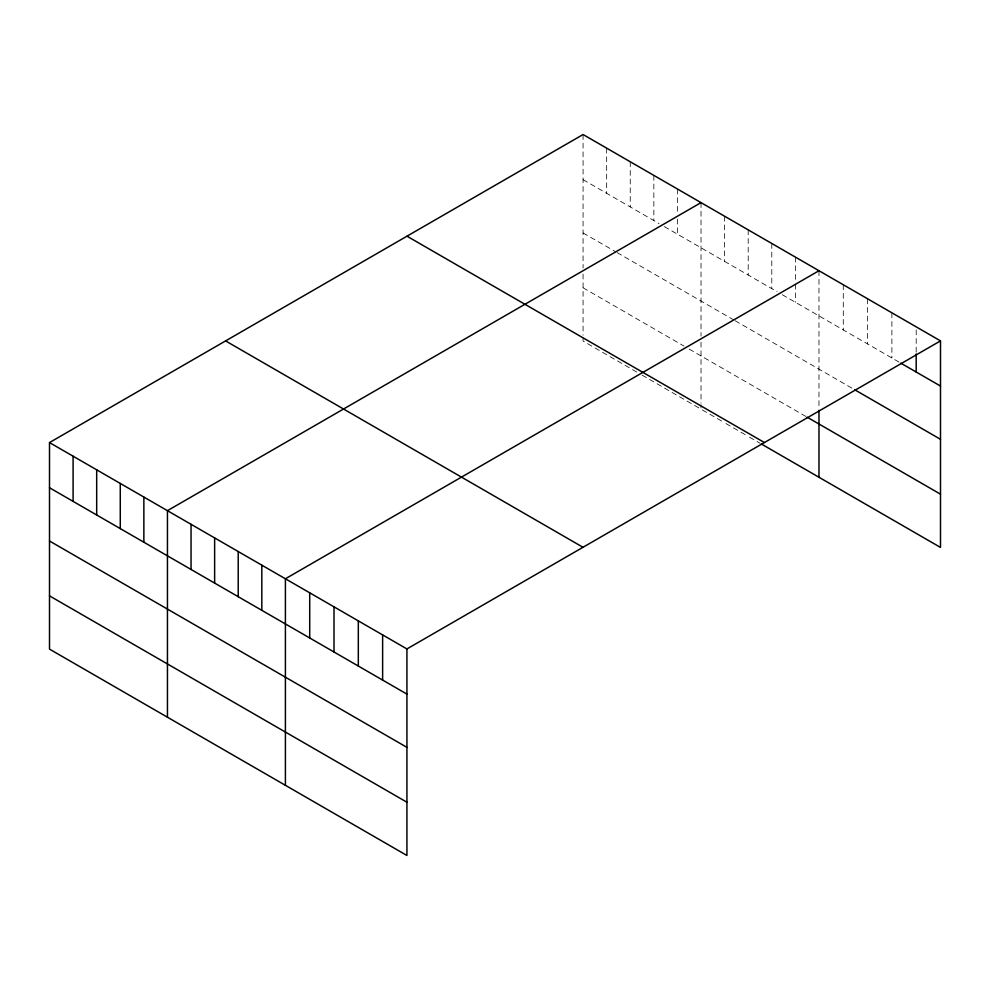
<?xml version="1.0" encoding="UTF-8"?>
<svg xmlns="http://www.w3.org/2000/svg" width="990" height="990" viewBox="0 0 990 990"><rect width="100%" height="100%" fill="white"/><g stroke="black" fill="none" stroke-linecap="round" stroke-linejoin="round"><path stroke-width="0.74" stroke-dasharray="4.95 3.71" d="M583.073 134.529L583.073 267.993M583.073 179.685L659.08 223.579M664.327 226.599L777.039 291.666M782.273 294.698L899.563 362.414M583.073 232.947L615.842 251.856M617.141 252.611L733.788 319.956M735.1 320.711L852.229 388.34M583.073 287.805L683.991 346.067M689.226 349.099L805.872 416.443M636.805 372.079L583.073 341.055L583.073 336.625M642.052 375.111L701.019 409.155L701.019 404.724M702.331 409.91L724.618 422.779M725.93 423.534L748.205 436.392M749.517 437.159L759.998 443.211M916.196 329.868L916.196 352.44M891.891 312.815L891.891 357.984M867.587 298.782L867.587 343.951M843.282 284.761L843.282 329.918M818.977 270.728L818.977 408.759M795.378 257.103L795.378 282.695M795.378 284.204L795.378 302.259M771.792 243.478L771.792 288.647M748.205 229.866L748.205 275.022M724.618 216.241L724.618 261.41M701.019 202.628L701.019 336.093M701.019 342.193L701.019 403.239M677.432 189.003L677.432 213.097M677.432 219.112L677.432 234.172M653.846 175.391L653.846 220.547M630.246 161.766L630.246 206.922M606.66 148.141L606.66 193.31M583.073 274.094L583.073 335.14"/><path stroke-width="1.49" d="M940.5 340.882L406.927 648.945L406.927 855.471L49.5 649.118L49.5 442.579L583.073 134.529L940.5 340.882L940.5 547.421L761.31 443.966M701.019 202.628L167.446 510.679L167.446 717.218M818.977 270.728L285.405 578.779L285.405 785.318M900.838 363.157L940.5 386.05M854.791 389.812L940.5 439.3M807.184 417.198L940.5 494.171M406.989 236.189L764.416 442.542M225.584 340.919L583.011 547.284M49.5 442.579L406.927 648.945M49.5 487.748L406.927 694.101M49.5 540.998L406.927 747.351M49.5 595.856L406.927 802.222M916.196 353.95L916.196 372.017M818.977 410.293L818.977 477.254M382.623 634.912L382.623 680.068M358.318 620.879L358.318 666.035M334.014 606.845L334.014 652.002M309.709 592.812L309.709 637.968M261.818 565.154L261.818 610.323M238.219 551.541L238.219 596.698M214.632 537.917L214.632 583.085M191.045 524.304L191.045 569.46M143.859 497.054L143.859 542.223M120.273 483.442L120.273 528.598M96.686 469.817L96.686 514.986M73.087 456.204L73.087 501.361"/></g></svg>
